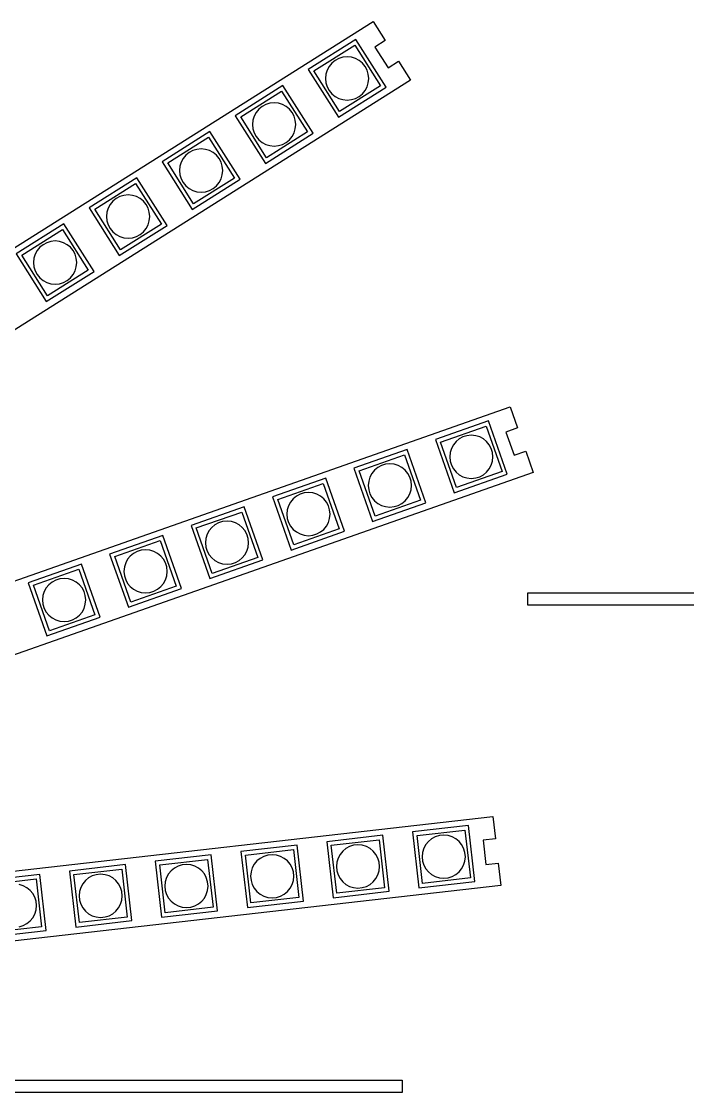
# Model space of a CAD drawing. Extents: x -1323 to 1705, y -706 to 926.
# Drawn here: x -151.2 to 10.9, y -143.9 to 116.8 of the extents above; entities that cross this region are included whole.
import ezdxf

# ---------------------------------------------------------------- set-up
doc = ezdxf.new("R2010")
doc.units = 0
doc.layers.add('CAMADA_1', color=7, linetype='CONTINUOUS')

msp = doc.modelspace()

# ---------------------------------------------------------------- linework, layer by layer
at = {"layer": 'CAMADA_1'}
for points in [[(-62.0098, 105.5192), (-59.4725, 107.1199), (-56.5542, 102.4939), (-272.1536, -33.5179), (-281.1916, -19.1913), (-65.5921, 116.8205), (-62.6738, 112.1946), (-65.2112, 110.5938), (-62.0098, 105.5192)], [(-62.4988, 100.8009), (-69.8192, 112.4047), (-81.4231, 105.0843), (-74.1027, 93.4805), (-62.4988, 100.8009)], [(-80.0438, 104.7721), (-70.1314, 111.0255), (-63.8782, 101.1131), (-73.7905, 94.8597), (-80.0438, 104.7721)], [(-66.7058, 102.9426), (-66.8126, 104.0017), (-67.1188, 104.9881), (-67.6033, 105.8808), (-68.245, 106.6585), (-69.0227, 107.3002), (-69.9154, 107.7847), (-70.9018, 108.0909), (-71.9609, 108.1977), (-73.02, 108.0909), (-74.0065, 107.7847), (-74.8991, 107.3002), (-75.6769, 106.6585), (-76.3186, 105.8808), (-76.8031, 104.9881), (-77.1093, 104.0017), (-77.2161, 102.9426), (-77.1093, 101.8835), (-76.8031, 100.8971), (-76.3186, 100.0044), (-75.6769, 99.2267), (-74.8992, 98.585), (-74.0065, 98.1005), (-73.0201, 97.7943), (-71.961, 97.6875), (-70.9019, 97.7943), (-69.9154, 98.1005), (-69.0228, 98.585), (-68.245, 99.2267), (-67.6033, 100.0044), (-67.1188, 100.897), (-66.8126, 101.8835), (-66.7058, 102.9426)], [(-80.2599, 89.5962), (-87.5803, 101.2001), (-99.1841, 93.8797), (-91.8638, 82.2758), (-80.2599, 89.5962)], [(-97.8049, 93.5675), (-87.8925, 99.8207), (-81.6391, 89.9084), (-91.5516, 83.6551), (-97.8049, 93.5675)], [(-84.4669, 91.7379), (-84.5737, 92.797), (-84.8799, 93.7835), (-85.3644, 94.6761), (-86.0061, 95.4539), (-86.7838, 96.0956), (-87.6765, 96.5801), (-88.6629, 96.8863), (-89.722, 96.9931), (-90.7811, 96.8863), (-91.7675, 96.5801), (-92.6602, 96.0956), (-93.438, 95.4539), (-94.0797, 94.6762), (-94.5642, 93.7835), (-94.8704, 92.7971), (-94.9772, 91.738), (-94.8704, 90.6789), (-94.5642, 89.6924), (-94.0797, 88.7998), (-93.438, 88.022), (-92.6602, 87.3803), (-91.7676, 86.8958), (-90.7811, 86.5896), (-89.722, 86.4828), (-88.6629, 86.5896), (-87.6765, 86.8958), (-86.7838, 87.3803), (-86.0061, 88.022), (-85.3644, 88.7997), (-84.8799, 89.6924), (-84.5737, 90.6788), (-84.4669, 91.7379)], [(-98.021, 78.3916), (-105.3413, 89.9954), (-116.9452, 82.6751), (-109.6248, 71.0712), (-98.021, 78.3916)], [(-115.5659, 82.3629), (-105.6535, 88.6161), (-99.4003, 78.7038), (-109.3126, 72.4504), (-115.5659, 82.3629)], [(-102.228, 80.5333), (-102.3348, 81.5924), (-102.641, 82.5788), (-103.1255, 83.4715), (-103.7672, 84.2492), (-104.5449, 84.8909), (-105.4376, 85.3754), (-106.424, 85.6816), (-107.4831, 85.7884), (-108.5422, 85.6816), (-109.5286, 85.3754), (-110.4213, 84.8909), (-111.199, 84.2492), (-111.8407, 83.4715), (-112.3252, 82.5788), (-112.6314, 81.5924), (-112.7382, 80.5333), (-112.6314, 79.4742), (-112.3252, 78.4878), (-111.8407, 77.5951), (-111.1991, 76.8174), (-110.4213, 76.1757), (-109.5287, 75.6912), (-108.5422, 75.385), (-107.4831, 75.2782), (-106.424, 75.3849), (-105.4376, 75.6911), (-104.5449, 76.1756), (-103.7672, 76.8173), (-103.1255, 77.5951), (-102.641, 78.4877), (-102.3348, 79.4742), (-102.228, 80.5333)], [(-115.782, 67.1868), (-123.1024, 78.7908), (-134.7064, 71.4704), (-127.386, 59.8664), (-115.782, 67.1868)], [(-133.327, 71.1582), (-123.4146, 77.4114), (-117.1614, 67.4991), (-127.0737, 61.2458), (-133.327, 71.1582)], [(-119.989, 69.3286), (-120.0958, 70.3877), (-120.402, 71.3742), (-120.8865, 72.2668), (-121.5282, 73.0446), (-122.306, 73.6863), (-123.1986, 74.1708), (-124.1851, 74.477), (-125.2442, 74.5838), (-126.3033, 74.477), (-127.2897, 74.1708), (-128.1824, 73.6863), (-128.9601, 73.0446), (-129.6018, 72.2669), (-130.0863, 71.3742), (-130.3925, 70.3878), (-130.4993, 69.3287), (-130.3925, 68.2696), (-130.0863, 67.2831), (-129.6018, 66.3905), (-128.9601, 65.6127), (-128.1824, 64.971), (-127.2897, 64.4865), (-126.3033, 64.1803), (-125.2442, 64.0735), (-124.1851, 64.1803), (-123.1987, 64.4865), (-122.306, 64.971), (-121.5283, 65.6127), (-120.8866, 66.3904), (-120.402, 67.2831), (-120.0958, 68.2695), (-119.989, 69.3286)], [(-133.5431, 55.9822), (-140.8635, 67.5862), (-152.4673, 60.2658), (-145.1471, 48.6618), (-133.5431, 55.9822)], [(-151.0881, 59.9536), (-141.1757, 66.2068), (-134.9225, 56.2945), (-144.8349, 50.0412), (-151.0881, 59.9536)], [(-137.7501, 58.124), (-137.8569, 59.1831), (-138.1631, 60.1695), (-138.6476, 61.0622), (-139.2893, 61.8399), (-140.067, 62.4816), (-140.9597, 62.9661), (-141.9461, 63.2723), (-143.0052, 63.3791), (-144.0643, 63.2723), (-145.0508, 62.9661), (-145.9434, 62.4816), (-146.7212, 61.8399), (-147.3629, 61.0622), (-147.8474, 60.1695), (-148.1536, 59.1831), (-148.2604, 58.124), (-148.1536, 57.0649), (-147.8474, 56.0785), (-147.3629, 55.1858), (-146.7212, 54.4081), (-145.9435, 53.7664), (-145.0508, 53.2819), (-144.0644, 52.9757), (-143.0053, 52.8689), (-141.9462, 52.9756), (-140.9597, 53.2818), (-140.0671, 53.7663), (-139.2893, 54.408), (-138.6476, 55.1858), (-138.1631, 56.0784), (-137.8569, 57.0649), (-137.7501, 58.124)], [(-31.3529, 11.2268), (-28.5228, 12.2222), (-26.708, 7.0624), (-267.1826, -77.5208), (-272.8032, -61.5412), (-32.3286, 23.042), (-30.5137, 17.8822), (-33.3438, 16.8868), (-31.3529, 11.2268)], [(-33.0071, 6.6537), (-37.5595, 19.5964), (-50.5022, 15.044), (-45.9498, 2.1013), (-33.0071, 6.6537)], [(-49.2271, 14.4324), (-38.171, 18.3213), (-34.2822, 7.2652), (-45.3383, 3.3764), (-49.2271, 14.4324)], [(-36.4995, 10.8488), (-36.6063, 11.9079), (-36.9125, 12.8944), (-37.397, 13.787), (-38.0387, 14.5648), (-38.8164, 15.2065), (-39.7091, 15.691), (-40.6955, 15.9972), (-41.7546, 16.104), (-42.8137, 15.9972), (-43.8002, 15.691), (-44.6928, 15.2065), (-45.4706, 14.5648), (-46.1123, 13.7871), (-46.5968, 12.8944), (-46.903, 11.908), (-47.0098, 10.8489), (-46.903, 9.7898), (-46.5968, 8.8033), (-46.1123, 7.9107), (-45.4706, 7.1329), (-44.6929, 6.4912), (-43.8002, 6.0067), (-42.8138, 5.7005), (-41.7547, 5.5937), (-40.6956, 5.7005), (-39.7091, 6.0067), (-38.8165, 6.4912), (-38.0387, 7.1329), (-37.397, 7.9106), (-36.9125, 8.8033), (-36.6063, 9.7897), (-36.4995, 10.8488)], [(-52.8173, -0.3143), (-57.3698, 12.6285), (-70.3125, 8.0761), (-65.7601, -4.8667), (-52.8173, -0.3143)], [(-69.0373, 7.4645), (-57.9814, 11.3533), (-54.0925, 0.2973), (-65.1486, -3.5915), (-69.0373, 7.4645)], [(-56.3098, 3.8809), (-56.4166, 4.94), (-56.7228, 5.9264), (-57.2073, 6.8191), (-57.849, 7.5968), (-58.6267, 8.2385), (-59.5194, 8.723), (-60.5058, 9.0292), (-61.5649, 9.136), (-62.624, 9.0292), (-63.6105, 8.723), (-64.5031, 8.2385), (-65.2809, 7.5968), (-65.9226, 6.8191), (-66.4071, 5.9264), (-66.7133, 4.94), (-66.8201, 3.8809), (-66.7133, 2.8218), (-66.4071, 1.8354), (-65.9226, 0.9427), (-65.2809, 0.165), (-64.5032, -0.4767), (-63.6105, -0.9613), (-62.6241, -1.2675), (-61.565, -1.3743), (-60.5059, -1.2675), (-59.5194, -0.9613), (-58.6268, -0.4768), (-57.849, 0.1649), (-57.2073, 0.9427), (-56.7228, 1.8353), (-56.4166, 2.8218), (-56.3098, 3.8809)], [(-72.6276, -7.2822), (-77.18, 5.6605), (-90.1228, 1.1081), (-85.5704, -11.8347), (-72.6276, -7.2822)], [(-88.8476, 0.4965), (-77.7916, 4.3853), (-73.9028, -6.6707), (-84.9589, -10.5595), (-88.8476, 0.4965)], [(-76.1201, -3.0871), (-76.2269, -2.028), (-76.5331, -1.0416), (-77.0176, -0.1489), (-77.6593, 0.6288), (-78.437, 1.2705), (-79.3297, 1.7551), (-80.3161, 2.0613), (-81.3752, 2.1681), (-82.4343, 2.0613), (-83.4207, 1.7551), (-84.3134, 1.2706), (-85.0911, 0.6289), (-85.7328, -0.1489), (-86.2174, -1.0415), (-86.5236, -2.028), (-86.6304, -3.0871), (-86.5236, -4.1462), (-86.2174, -5.1326), (-85.7329, -6.0253), (-85.0912, -6.803), (-84.3134, -7.4447), (-83.4208, -7.9292), (-82.4343, -8.2354), (-81.3752, -8.3422), (-80.3161, -8.2354), (-79.3297, -7.9292), (-78.437, -7.4447), (-77.6593, -6.803), (-77.0176, -6.0253), (-76.5331, -5.1326), (-76.2269, -4.1462), (-76.1201, -3.0871)], [(-92.438, -14.2502), (-96.9903, -1.3075), (-109.9331, -5.8599), (-105.3806, -18.8026), (-92.438, -14.2502)], [(-108.6579, -6.4714), (-97.6019, -2.5827), (-93.7131, -13.6387), (-104.7691, -17.5274), (-108.6579, -6.4714)], [(-95.9304, -10.055), (-96.0372, -8.9959), (-96.3434, -8.0095), (-96.8279, -7.1168), (-97.4696, -6.3391), (-98.2473, -5.6974), (-99.14, -5.2129), (-100.1264, -4.9067), (-101.1855, -4.7999), (-102.2446, -4.9067), (-103.231, -5.2129), (-104.1237, -5.6974), (-104.9014, -6.3391), (-105.5431, -7.1168), (-106.0276, -8.0095), (-106.3338, -8.9959), (-106.4406, -10.055), (-106.3338, -11.1141), (-106.0276, -12.1006), (-105.5431, -12.9932), (-104.9015, -13.771), (-104.1237, -14.4127), (-103.2311, -14.8972), (-102.2446, -15.2034), (-101.1855, -15.3102), (-100.1264, -15.2034), (-99.14, -14.8972), (-98.2473, -14.4127), (-97.4696, -13.771), (-96.8279, -12.9933), (-96.3434, -12.1006), (-96.0372, -11.1142), (-95.9304, -10.0551)], [(-112.2483, -21.2182), (-116.8006, -8.2754), (-129.7433, -12.8279), (-125.191, -25.7706), (-112.2483, -21.2182)], [(-128.4683, -13.4394), (-117.4122, -9.5506), (-113.5233, -20.6066), (-124.5794, -24.4954), (-128.4683, -13.4394)], [(-115.7407, -17.023), (-115.8475, -15.9639), (-116.1537, -14.9775), (-116.6382, -14.0848), (-117.2799, -13.3071), (-118.0576, -12.6654), (-118.9503, -12.1809), (-119.9367, -11.8747), (-120.9958, -11.7679), (-122.0549, -11.8747), (-123.0413, -12.1809), (-123.934, -12.6654), (-124.7117, -13.3071), (-125.3534, -14.0848), (-125.8379, -14.9775), (-126.1441, -15.9639), (-126.2509, -17.023), (-126.1441, -18.0821), (-125.8379, -19.0685), (-125.3534, -19.9612), (-124.7117, -20.7389), (-123.934, -21.3806), (-123.0413, -21.8651), (-122.0549, -22.1713), (-120.9958, -22.2781), (-119.9367, -22.1714), (-118.9503, -21.8652), (-118.0576, -21.3807), (-117.2799, -20.739), (-116.6382, -19.9612), (-116.1537, -19.0686), (-115.8475, -18.0821), (-115.7407, -17.023)], [(-132.0585, -28.1861), (-136.611, -15.2434), (-149.5536, -19.7958), (-145.0013, -32.7386), (-132.0585, -28.1861)], [(-148.2785, -20.4074), (-137.2225, -16.5186), (-133.3337, -27.5746), (-144.3897, -31.4634), (-148.2785, -20.4074)], [(-135.5509, -23.991), (-135.6577, -22.9319), (-135.9639, -21.9454), (-136.4484, -21.0528), (-137.0901, -20.275), (-137.8679, -19.6333), (-138.7605, -19.1488), (-139.747, -18.8426), (-140.8061, -18.7358), (-141.8652, -18.8426), (-142.8516, -19.1488), (-143.7443, -19.6333), (-144.522, -20.275), (-145.1637, -21.0528), (-145.6482, -21.9454), (-145.9544, -22.9319), (-146.0612, -23.991), (-145.9544, -25.0501), (-145.6482, -26.0365), (-145.1637, -26.9292), (-144.522, -27.7069), (-143.7443, -28.3486), (-142.8516, -28.8331), (-141.8652, -29.1393), (-140.8061, -29.2461), (-139.747, -29.1393), (-138.7606, -28.8331), (-137.8679, -28.3486), (-137.0902, -27.7069), (-136.4485, -26.9292), (-135.9639, -26.0365), (-135.6577, -25.0501), (-135.5509, -23.991)], [(232.9216, -22.2621), (232.9216, -25.2621), (-27.9947, -25.2621), (-27.9947, -22.2621), (232.9216, -22.2621)], [(-38.199, -88.3965), (-35.2183, -88.0564), (-34.5982, -93.4907), (-287.8703, -122.3971), (-289.7911, -105.5672), (-36.519, -76.6607), (-35.8988, -82.0951), (-38.8794, -82.4352), (-38.199, -88.3965)], [(-40.8722, -92.5097), (-42.428, -78.8782), (-56.0596, -80.434), (-54.5038, -94.0655), (-40.8722, -92.5097)], [(-54.9526, -81.3142), (-43.3081, -79.9852), (-41.9792, -91.6296), (-53.6235, -92.9586), (-54.9526, -81.3142)], [(-61.7368, -94.8911), (-63.2926, -81.2595), (-76.9241, -82.8153), (-75.3683, -96.4469), (-61.7368, -94.8911)], [(-75.8171, -83.6955), (-64.1727, -82.3665), (-62.8437, -94.0109), (-74.4881, -95.3399), (-75.8171, -83.6955)], [(-43.2107, -86.4719), (-43.3175, -85.4128), (-43.6237, -84.4264), (-44.1082, -83.5337), (-44.7499, -82.756), (-45.5277, -82.1143), (-46.4203, -81.6298), (-47.4068, -81.3236), (-48.4659, -81.2168), (-49.525, -81.3235), (-50.5114, -81.6297), (-51.4041, -82.1142), (-52.1818, -82.7559), (-52.8235, -83.5337), (-53.308, -84.4263), (-53.6142, -85.4128), (-53.721, -86.4719), (-53.6142, -87.531), (-53.308, -88.5174), (-52.8235, -89.4101), (-52.1818, -90.1878), (-51.4041, -90.8295), (-50.5114, -91.314), (-49.525, -91.6202), (-48.4659, -91.727), (-47.4068, -91.6202), (-46.4204, -91.314), (-45.5277, -90.8295), (-44.75, -90.1878), (-44.1083, -89.4101), (-43.6237, -88.5174), (-43.3175, -87.531), (-43.2107, -86.4719)], [(-103.4659, -99.6537), (-105.0217, -86.0222), (-118.6532, -87.578), (-117.0974, -101.2095), (-103.4659, -99.6537)], [(-82.6013, -97.2724), (-84.1571, -83.6409), (-97.7887, -85.1967), (-96.2329, -98.8282), (-82.6013, -97.2724)], [(-96.6817, -86.0768), (-85.0372, -84.7478), (-83.7083, -96.3922), (-95.3526, -97.7212), (-96.6817, -86.0768)], [(-84.9398, -91.2345), (-85.0466, -90.1754), (-85.3528, -89.189), (-85.8373, -88.2963), (-86.479, -87.5186), (-87.2568, -86.8769), (-88.1494, -86.3924), (-89.1359, -86.0862), (-90.195, -85.9794), (-91.2541, -86.0862), (-92.2405, -86.3924), (-93.1332, -86.8769), (-93.9109, -87.5186), (-94.5526, -88.2963), (-95.0371, -89.189), (-95.3433, -90.1754), (-95.4501, -91.2345), (-95.3433, -92.2936), (-95.0371, -93.28), (-94.5526, -94.1727), (-93.9109, -94.9504), (-93.1332, -95.5921), (-92.2405, -96.0766), (-91.2541, -96.3828), (-90.195, -96.4896), (-89.1359, -96.3829), (-88.1495, -96.0767), (-87.2568, -95.5922), (-86.4791, -94.9505), (-85.8374, -94.1727), (-85.3528, -93.2801), (-85.0466, -92.2936), (-84.9398, -91.2345)], [(-64.0753, -88.8532), (-64.1821, -87.7941), (-64.4883, -86.8077), (-64.9728, -85.915), (-65.6145, -85.1373), (-66.3922, -84.4956), (-67.2849, -84.0111), (-68.2713, -83.7049), (-69.3304, -83.5981), (-70.3895, -83.7049), (-71.3759, -84.0111), (-72.2686, -84.4956), (-73.0464, -85.1373), (-73.6881, -85.915), (-74.1726, -86.8077), (-74.4788, -87.7941), (-74.5856, -88.8532), (-74.4788, -89.9123), (-74.1726, -90.8987), (-73.6881, -91.7914), (-73.0464, -92.5691), (-72.2686, -93.2108), (-71.376, -93.6953), (-70.3895, -94.0015), (-69.3304, -94.1083), (-68.2713, -94.0015), (-67.2849, -93.6953), (-66.3922, -93.2108), (-65.6145, -92.5692), (-64.9728, -91.7914), (-64.4883, -90.8988), (-64.1821, -89.9123), (-64.0753, -88.8532)], [(-124.3304, -102.035), (-125.8862, -88.4034), (-139.5178, -89.9592), (-137.962, -103.5908), (-124.3304, -102.035)], [(-117.5462, -88.4581), (-105.9018, -87.1291), (-104.5729, -98.7735), (-116.2172, -100.1025), (-117.5462, -88.4581)], [(-105.8044, -93.6158), (-105.9112, -92.5567), (-106.2174, -91.5703), (-106.7019, -90.6776), (-107.3436, -89.8999), (-108.1213, -89.2582), (-109.014, -88.7737), (-110.0004, -88.4675), (-111.0595, -88.3607), (-112.1186, -88.4675), (-113.105, -88.7737), (-113.9977, -89.2582), (-114.7755, -89.8999), (-115.4172, -90.6776), (-115.9017, -91.5703), (-116.2079, -92.5567), (-116.3147, -93.6158), (-116.2079, -94.6749), (-115.9017, -95.6613), (-115.4172, -96.554), (-114.7755, -97.3317), (-113.9977, -97.9734), (-113.1051, -98.458), (-112.1186, -98.7642), (-111.0595, -98.871), (-110.0004, -98.7642), (-109.014, -98.458), (-108.1213, -97.9735), (-107.3436, -97.3318), (-106.7019, -96.554), (-106.2174, -95.6614), (-105.9112, -94.6749), (-105.8044, -93.6158)], [(-145.195, -104.4163), (-146.7508, -90.7848), (-160.3822, -92.3406), (-158.8264, -105.9721), (-145.195, -104.4163)], [(-138.4108, -90.8394), (-126.7663, -89.5104), (-125.4374, -101.1548), (-137.0818, -102.4839), (-138.4108, -90.8394)], [(-126.6689, -95.9971), (-126.7757, -94.938), (-127.0819, -93.9516), (-127.5664, -93.0589), (-128.2081, -92.2812), (-128.9859, -91.6395), (-129.8785, -91.155), (-130.865, -90.8488), (-131.9241, -90.742), (-132.9832, -90.8488), (-133.9696, -91.155), (-134.8623, -91.6395), (-135.64, -92.2812), (-136.2817, -93.0589), (-136.7662, -93.9516), (-137.0724, -94.938), (-137.1792, -95.9971), (-137.0724, -97.0562), (-136.7662, -98.0426), (-136.2817, -98.9353), (-135.64, -99.7131), (-134.8623, -100.3548), (-133.9696, -100.8393), (-132.9832, -101.1455), (-131.9241, -101.2523), (-130.865, -101.1455), (-129.8786, -100.8393), (-128.9859, -100.3548), (-128.2082, -99.7131), (-127.5665, -98.9354), (-127.0819, -98.0427), (-126.7757, -97.0563), (-126.6689, -95.9972)], [(-159.2753, -93.2208), (-147.6309, -91.8918), (-146.302, -103.5362), (-157.9463, -104.8652), (-159.2753, -93.2208)], [(-319.4695, -143.8829), (-319.4695, -140.8829), (-58.5532, -140.8829), (-58.5532, -143.8829), (-319.4695, -143.8829)]]:
    msp.add_lwpolyline(points, close=True, dxfattribs=at)
msp.add_lwpolyline([(-151.7295, -103.5268), (-150.7431, -103.2206), (-149.8504, -102.7361), (-149.0727, -102.0944), (-148.431, -101.3167), (-147.9465, -100.424), (-147.6403, -99.4376), (-147.5335, -98.3785), (-147.5335, -98.3784), (-147.6403, -97.3193), (-147.9465, -96.3329), (-148.431, -95.4402), (-149.0727, -94.6625), (-149.8504, -94.0208), (-150.7431, -93.5363), (-151.7295, -93.2301)], dxfattribs=at)

doc.saveas('drawing.dxf')
